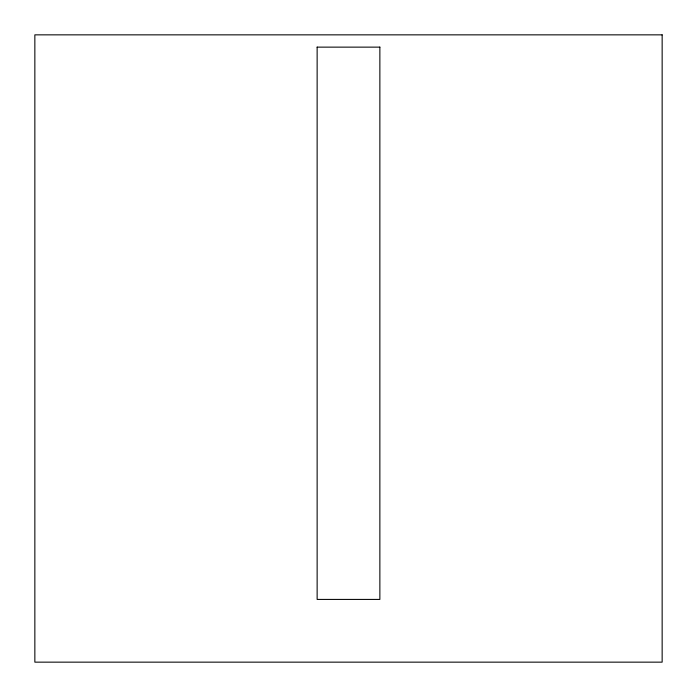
<?xml version="1.0" encoding="UTF-8"?>
<svg xmlns="http://www.w3.org/2000/svg" width="697" height="697" viewBox="0 0 697 697"><rect width="100%" height="100%" fill="white"/><g stroke="black" fill="none" stroke-linecap="round" stroke-linejoin="round"><path stroke-width="1.05" d="M317.135 47.135L379.865 47.135M379.865 47.091L379.865 599.42L317.135 599.42L317.135 47.091M662.15 34.85L34.85 34.85L34.85 662.15L662.15 662.15L662.15 34.85"/></g></svg>
